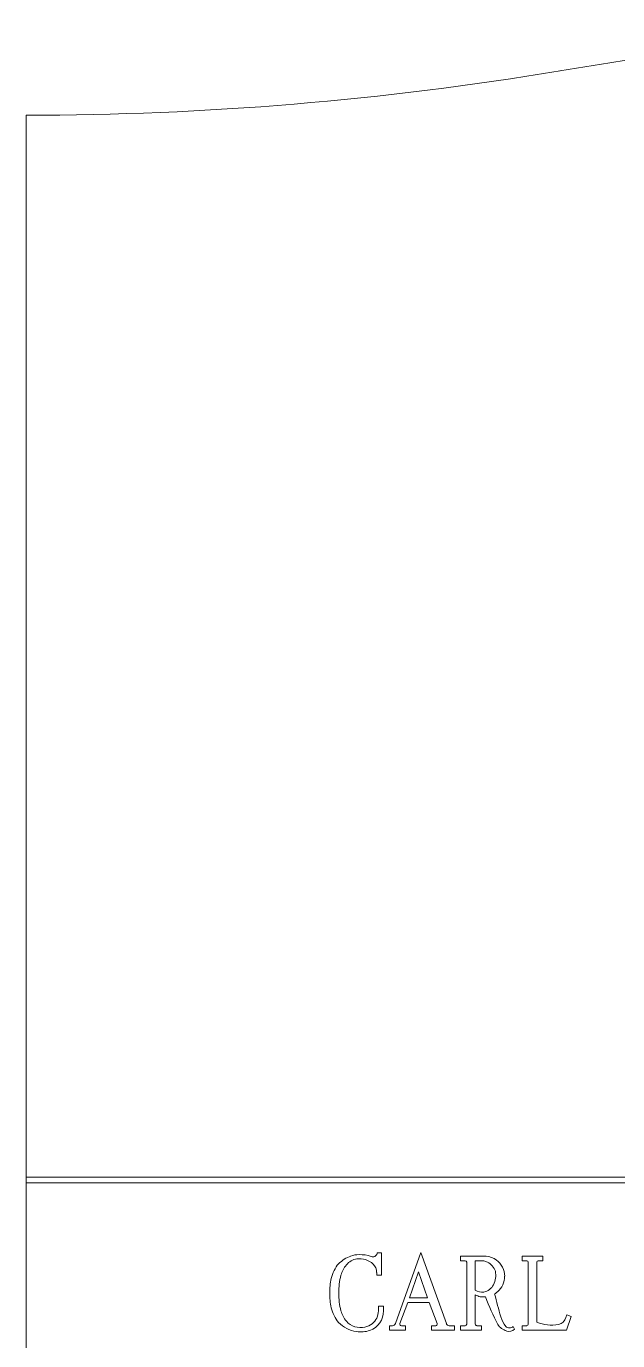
# Model space of a CAD drawing. Header units: inches. Extents: x -27 to 26.9, y -18.7 to 26.
# Drawn here: x -18 to -8.03, y 3.82 to 26 of the extents above; entities that cross this region are included whole.
import ezdxf

# ---------------------------------------------------------------- set-up
doc = ezdxf.new("R2010")
doc.units = ezdxf.units.IN
doc.header["$MEASUREMENT"] = 0
doc.layers.add('1', color=7, linetype='Continuous')

msp = doc.modelspace()

# ---------------------------------------------------------------- linework, layer by layer
at = {"color": 7, "linetype": 'Continuous', "lineweight": 5}
for p, q in [((-18, 0), (-18, 24.5)), ((-12.085, 5.292), (-12.085, 5.306)), ((-12.085, 5.306), (-12.011, 5.306)), ((-12.011, 5.306), (-12.011, 4.928)), ((-11.775, 4.113), (-11.346, 5.315)), ((-11.346, 5.315), (-10.916, 4.113)), ((-10.676, 5.172), (-10.676, 5.25)), ((-10.676, 5.25), (-10.246, 5.25)), ((-10.598, 5.172), (-10.676, 5.172)), ((-10.573, 4.104), (-10.573, 5.147)), ((-10.285, 5.173), (-10.429, 5.173)), ((-10.429, 5.173), (-10.429, 4.677)), ((-9.639, 5.172), (-9.639, 5.25)), ((-9.639, 5.25), (-9.288, 5.25)), ((-9.56, 5.172), (-9.639, 5.172)), ((-9.535, 4.104), (-9.535, 5.147)), ((-9.392, 5.147), (-9.392, 4.136)), ((-9.288, 5.172), (-9.365, 5.172)), ((-9.288, 5.25), (-9.288, 5.172)), ((-12.091, 4.928), (-12.091, 4.973)), ((-12.011, 4.928), (-12.091, 4.928)), ((-11.386, 4.985), (-11.539, 4.547)), ((-11.233, 4.547), (-11.386, 4.985)), ((-11.566, 4.469), (-11.7, 4.112)), ((-11.205, 4.469), (-11.566, 4.469)), ((-11.539, 4.547), (-11.233, 4.547)), ((-11.071, 4.112), (-11.205, 4.469)), ((-10.429, 4.599), (-10.429, 4.104)), ((-12.061, 4.328), (-12.061, 4.407)), ((-12.061, 4.407), (-11.978, 4.407)), ((-11.978, 4.407), (-11.978, 4.328)), ((-8.899, 4.216), (-8.883, 4.262)), ((-8.81, 4.234), (-8.89, 4)), ((-8.883, 4.262), (-8.81, 4.234)), ((-11.874, 4), (-11.874, 4.078)), ((-11.874, 4.078), (-11.825, 4.078)), ((-11.606, 4), (-11.874, 4)), ((-11.675, 4.078), (-11.606, 4.078)), ((-11.606, 4.078), (-11.606, 4)), ((-11.164, 4), (-11.164, 4.078)), ((-11.164, 4.078), (-11.095, 4.078)), ((-10.78, 4), (-11.164, 4)), ((-10.866, 4.078), (-10.78, 4.078)), ((-10.78, 4.078), (-10.78, 4)), ((-10.676, 4), (-10.676, 4.078)), ((-10.676, 4.078), (-10.598, 4.078)), ((-10.325, 4), (-10.676, 4)), ((-10.403, 4.078), (-10.325, 4.078)), ((-10.325, 4.078), (-10.325, 4)), ((-9.789, 4.065), (-9.769, 4.02)), ((-9.639, 4), (-9.639, 4.078)), ((-9.639, 4.078), (-9.56, 4.078)), ((-8.89, 4), (-9.639, 4))]:
    msp.add_line(p, q, dxfattribs=at)
for centre, radius, start, end in [((0, -28.374), 54.374, 80.4725, 99.5275), ((-17.998, 78.855), 54.355, 269.9984, 279.5291), ((-12.313, 4.759), 0.556, 139.0188, 167.8511), ((-12.323, 4.708), 0.583, 110.7843, 134.6146), ((-12.221, 4.793), 0.492, 140.8955, 164.0268), ((-12.388, 4.937), 0.271, 97.7808, 142.229), ((-12.379, 4.785), 0.492, 91.0192, 107.9054), ((-12.383, 4.862), 0.346, 47.7263, 96.9734), ((-12.374, 4.657), 0.62, 72.0621, 91.2866), ((-12.153, 5.311), 0.0709, 245.5073, 344.043), ((-12.303, 4.972), 0.211, 0.3418, 43.771), ((-10.598, 5.146), 0.0256, 1.3975, 88.6026), ((-10.354, 4.896), 0.285, 62.464, 75.9225), ((-10.273, 4.91), 0.341, 53.7364, 85.5108), ((-10.344, 4.909), 0.269, 18.8909, 63.0807), ((-10.286, 4.904), 0.354, 1.1569, 52.5993), ((-9.561, 5.146), 0.0256, 1.3974, 88.6025), ((-9.366, 5.146), 0.0256, 88.603, 178.6026), ((-11.433, 4.624), 1.298, 166.4234, 179.7969), ((-10.422, 4.928), 0.339, 332.0757, 11.6641), ((-10.274, 4.91), 0.341, 310.6673, 0.2374), ((-11.938, 4.653), 0.945, 166.3807, 181.5109), ((-10.305, 4.89), 0.246, 239.807, 274.7137), ((-10.329, 4.872), 0.231, 281.0475, 333.5338), ((-11.938, 4.603), 0.945, 178.4891, 193.6193), ((-11.433, 4.633), 1.298, 180.2031, 193.5766), ((-10.287, 4.843), 0.283, 239.8116, 258.3394), ((-10.289, 4.947), 0.385, 261.8278, 274.8991), ((-5.182, 6.543), 5.447, 201.3059, 206.6761), ((-10.369, 5.023), 0.489, 303.2021, 310.5376), ((-2.638, 6.411), 7.677, 193.5426, 196.5278), ((-12.296, 4.506), 0.575, 192.6302, 220.4999), ((-12.221, 4.464), 0.492, 195.9732, 219.1045), ((-12.321, 4.321), 0.343, 289.2566, 1.1958), ((-12.348, 4.332), 0.286, 308.9567, 359.2303), ((-9.463, 4.403), 0.563, 198.2317, 216.9944), ((-9.071, 4.269), 0.18, 285.0308, 342.8205), ((-12.369, 4.465), 0.492, 222.3543, 262.4254), ((-12.361, 4.369), 0.324, 221.8067, 282.8365), ((-12.362, 4.451), 0.479, 261.3426, 288.7607), ((-12.342, 4.326), 0.278, 280.9645, 308.8103), ((-11.824, 4.129), 0.0514, 268.5562, 341.4279), ((-11.676, 4.103), 0.0254, 160.7026, 272.3551), ((-11.095, 4.103), 0.025, 269.1032, 20.6284), ((-10.868, 4.129), 0.0514, 198.5721, 271.4438), ((-10.598, 4.104), 0.0256, 271.3972, 1.3971), ((-10.403, 4.104), 0.0256, 178.6027, 271.3973), ((-9.827, 4.242), 0.264, 213.0369, 253.9976), ((-9.851, 4.125), 0.0859, 223.9334, 316.0666), ((-9.864, 4.122), 0.14, 254.9568, 312.8588), ((-9.561, 4.104), 0.0256, 271.3973, 1.3972), ((-9.132, 4.798), 0.711, 248.5546, 278.6622)]:
    msp.add_arc(centre, radius, start, end, dxfattribs=at)
at = {"layer": '1', "color": 7, "linetype": 'Continuous', "lineweight": 5}
for p, q in [((-1.735, 6.581), (-18, 6.581)), ((-1.733, 6.487), (-18, 6.487))]:
    msp.add_line(p, q, dxfattribs=at)

doc.saveas('drawing.dxf')
